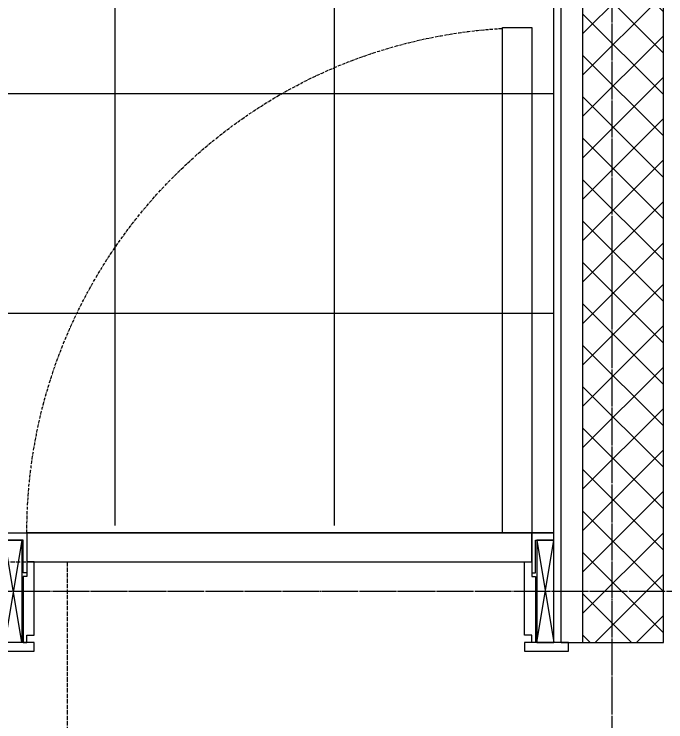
# Model space of a CAD drawing. Header units: millimetres. Extents: x 18456 to 179493, y -203649 to 469211.
# Drawn here: x 144052 to 144943, y -117264 to -116297 of the extents above; entities that cross this region are included whole.
import ezdxf

# ---------------------------------------------------------------- set-up
doc = ezdxf.new("R2010")
doc.units = ezdxf.units.MM
for name, pattern in [('X-평면도(기본형)$0$CEN', [52.5, 50, -1, 0.5, -1]), ('X-평면도(기본형)$0$CENN', [6.3, 4, -1, 0.3, -1]), ('X-평면도(기본형)$0$HID2', [7.5, 6, -1.5])]:
    doc.linetypes.add(name, pattern=pattern)
for name, color, linetype, true_color in [('X-평면도(기본형)$0$40HAT', 9, 'Continuous', 0x808080), ('X-평면도(기본형)$0$CEN', 1, 'X-평면도(기본형)$0$CEN', 0xff0000), ('X-평면도(기본형)$0$DOOR', 4, 'Continuous', 0x00ffff), ('X-평면도(기본형)$0$FIN', 9, 'Continuous', 0x808080), ('X-평면도(기본형)$0$MC', 7, 'Continuous', 0x7f7fff), ('X-평면도(기본형)$0$TIL', 5, 'Continuous', 0x0000ff), ('X-평면도(기본형)$0$UIS', 7, 'X-평면도(기본형)$0$HID2', 0x000000), ('X-평면도(기본형)$0$W2', 3, 'Continuous', 0x00ff00)]:
    doc.layers.add(name, color=color, linetype=linetype, true_color=true_color)

# ---------------------------------------------------------------- blocks, each defined once
blk = doc.blocks.new('X-평면도(기본형)$0$wd160750')
at = {"layer": 'X-평면도(기본형)$0$DOOR', "color": 1, "true_color": 0xff0000}
for p, q in [((23, 0), (0, 140)), ((23, 140), (0, 0)), ((727, 0), (750, 140)), ((727, 140), (750, 0))]:
    blk.add_line(p, q, dxfattribs=at)
at = {"layer": 'X-평면도(기본형)$0$DOOR', "color": 6, "true_color": 0xff00ff}
blk.add_lwpolyline([(30, 150), (70, 150), (70, 840), (30, 840)], close=True, dxfattribs=at)
at = {"layer": 'X-평면도(기본형)$0$DOOR'}
for points in [[(0, 140), (0, 150), (30, 150), (30, 95), (25, 95), (25, 140)], [(750, 140), (750, 150), (720, 150), (720, 95), (725, 95), (725, 140)], [(0, 0), (0, 140), (23, 140), (23, 0)], [(750, 0), (750, 140), (727, 140), (727, 0)], [(40, 110), (30, 110), (30, 90), (25, 90), (25, 0), (30, 0), (30, 10), (40, 10)], [(710, 110), (720, 110), (720, 90), (725, 90), (725, 0), (720, 0), (720, 10), (710, 10)], [(-20, 0), (40, 0), (40, -12), (-20, -12)], [(710, 0), (770, 0), (770, -12), (710, -12)]]:
    blk.add_lwpolyline(points, close=True, dxfattribs=at)
at = {"layer": 'X-평면도(기본형)$0$DOOR', "color": 8, "true_color": 0x808080}
blk.add_lwpolyline([(30, 150), (720, 150), (720, 110), (30, 110)], close=True, dxfattribs=at)
at = {"layer": 'X-평면도(기본형)$0$DOOR', "color": 1, "linetype": 'X-평면도(기본형)$0$CENN', "true_color": 0xff0000}
blk.add_arc((30, 150), 690, 0, 86.67664, dxfattribs=at)
blk = doc.blocks.new('X-평면도(기본형)$0$ba15001400')
at = {"layer": 'X-평면도(기본형)$0$MC'}
blk.add_lwpolyline([(1400, 0), (1400, 300), (2300, 300), (2300, 1500), (1400, 1500), (0, 1500), (0, 0)], close=True, dxfattribs=at)
at = {"layer": 'X-평면도(기본형)$0$TIL'}
for p, q in [((300, 657.51), (300, 1490)), ((600, 130), (600, 1490)), ((1400, 1200), (0, 1200)), ((1400, 900), (0, 900))]:
    blk.add_line(p, q, dxfattribs=at)

msp = doc.modelspace()

# ---------------------------------------------------------------- hatches: boundary and pattern name
at = {"layer": 'X-평면도(기본형)$0$40HAT'}
h = msp.add_hatch(dxfattribs=at)
h.set_pattern_fill('H3', color=256, scale=40, style=0, pattern_type=2)
h.set_pattern_definition([(315, (-516301.965, -267489.793), (28.2842712, 28.2842712), []), (45, (-516301.965, -267489.793), (-28.2842712, 28.2842712), [])])
h.paths.add_polyline_path([(144829.65, -115465.52), (144939.65, -115465.52), (144939.65, -117155.52), (144829.65, -117155.52)], flags=0)

# ---------------------------------------------------------------- linework, layer by layer
at = {"layer": 'X-평면도(기본형)$0$CEN'}
for p, q in [((144869.65, -117305.52), (144869.65, -115015.52)), ((141584.65, -117085.52), (145049.65, -117085.52))]:
    msp.add_line(p, q, dxfattribs=at)
at = {"layer": 'X-평면도(기본형)$0$FIN'}
for q in [(144799.65, -115495.52), (144829.65, -117155.52)]:
    msp.add_line((144799.65, -117155.52), q, dxfattribs=at)
at = {"layer": 'X-평면도(기본형)$0$UIS'}
msp.add_lwpolyline([(142644.65, -110395.52), (142644.65, -110735.52), (139304.65, -110735.52), (139304.65, -111820.52), (141164.65, -111820.52), (141164.65, -113805.52), (142469.65, -113805.52), (142469.65, -114910.52), (142674.65, -114910.52), (142674.65, -115765.52), (142449.65, -115765.52), (142449.65, -117045.52), (144124.65, -117045.52), (144124.65, -117875.52), (148254.65, -117875.52), (148254.65, -115915.52), (147204.65, -115915.52), (147204.65, -115465.52)], dxfattribs=at)
at = {"layer": 'X-평면도(기본형)$0$W2'}
for p, q in [((144829.65, -117155.52), (144829.65, -115465.52)), ((144939.65, -117155.52), (144939.65, -115465.52)), ((144829.65, -117155.52), (144939.65, -117155.52))]:
    msp.add_line(p, q, dxfattribs=at)

# ---------------------------------------------------------------- block references
at = {"rotation": 180}
msp.add_blockref('X-평면도(기본형)$0$ba15001400', (144789.65, -115505.52), dxfattribs=at)
at = {"layer": 'X-평면도(기본형)$0$DOOR', "xscale": -1, "rotation": 1.195299859091392e-08}
msp.add_blockref('X-평면도(기본형)$0$wd160750', (144789.65, -117155.52), dxfattribs=at)

doc.saveas('drawing.dxf')
